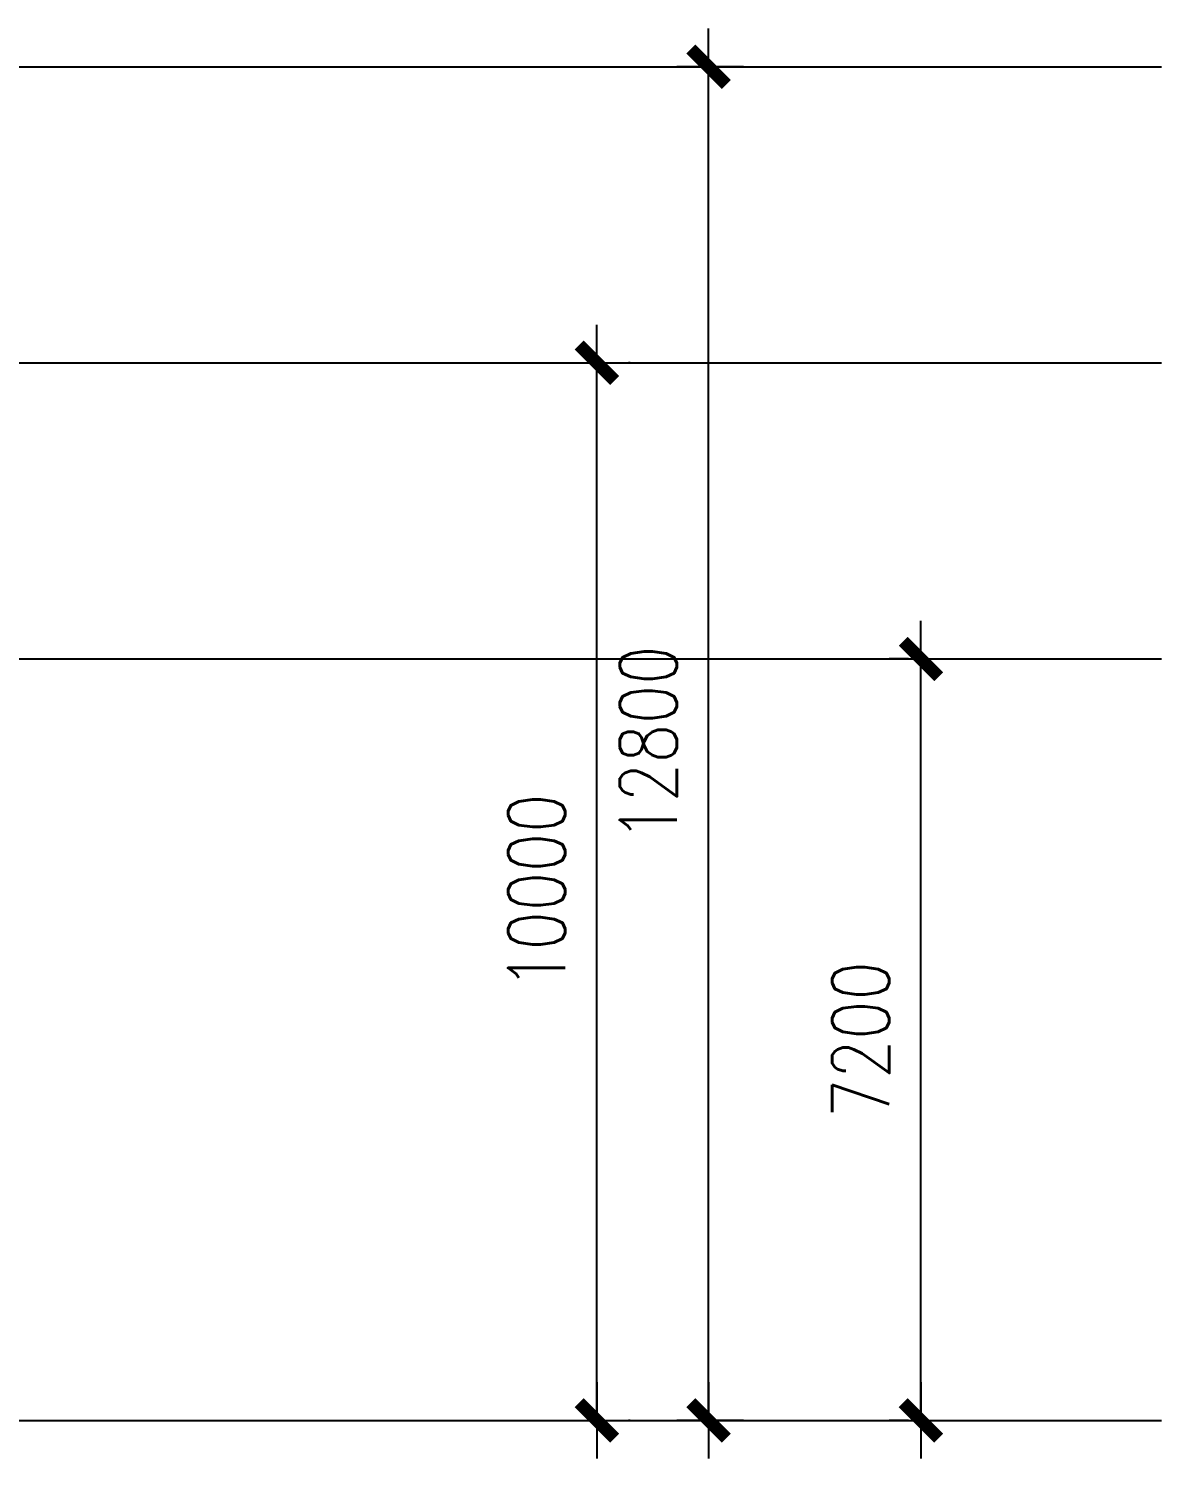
# Model space of a CAD drawing. Header units: millimetres. Extents: x -300006 to 582436, y -239689 to 0.
# Drawn here: x -63390 to -52679, y -222276 to -208756 of the extents above; entities that cross this region are included whole.
import ezdxf

# ---------------------------------------------------------------- set-up
doc = ezdxf.new("R2010")
doc.units = ezdxf.units.MM
doc.styles.add('DIM_FONT', font='SIMPLEX.shx', dxfattribs={"width": 0.8})
doc.dimstyles.new('WGH', dxfattribs={"dimscale": 1.2, "dimtxt": 450, "dimasz": 2, "dimexe": 250, "dimexo": 300, "dimgap": 250, "dimtad": 1, "dimdec": 0, "dimzin": 0, "dimdsep": 46, "dimtxsty": 'DIM_FONT', "dimblk1": '_DIMX', "dimblk2": '_DIMX', "dimsah": 1, "dimcen": 0.09, "dimclrd": 3, "dimclre": 3, "dimclrt": 7, "dimadec": 0, "dimazin": 0, "dimtfac": 1, "dimtdec": 0, "dimtix": 1, "dimtmove": 2, "dimatfit": 3, "dimldrblk": '_DIMX', "dimfxl": 250, "dimtolj": 1, "dimtzin": 0, "dimarcsym": 0})

# ---------------------------------------------------------------- blocks, each defined once
blk = doc.blocks.new('_DIMX')
blk.add_line((-150, 0), (150, 0))
at = {"const_width": 50}
blk.add_lwpolyline([(-70, -70), (70, 70)], dxfattribs=at)
blk = doc.blocks.new('*D436')
at = {"color": 3, "lineweight": -2, "transparency": 16777216}
for p, q in [((-58017, -221913), (-58017, -211918)), ((-57703, -211916), (-57717, -211916)), ((-57703, -221916), (-57717, -221916))]:
    blk.add_line(p, q, dxfattribs=at)
at = {"layer": 'Defpoints', "color": 0, "transparency": 16777216}
for p in [(-58063, -211916), (-58017, -211916), (-58063, -221916)]:
    blk.add_point(p, dxfattribs=at)
at = {"color": 3, "lineweight": -2, "transparency": 16777216, "xscale": 2.4, "yscale": 2.4, "zscale": 2.4}
for p, rotation in [((-58017, -211916), 90), ((-58017, -221916), 270)]:
    blk.add_blockref('_DIMX', p, dxfattribs=dict(at, rotation=rotation))
at = {"color": 7, "transparency": 16777216, "insert": (-58587, -216916), "char_height": 540, "attachment_point": 5, "rotation": 90, "style": 'DIM_FONT'}
blk.add_mtext('\\A1;10000', dxfattribs=at)
blk = doc.blocks.new('*D437')
at = {"color": 3, "lineweight": -2, "transparency": 16777216}
for p, q in [((-56631, -209116), (-57260, -209116)), ((-56960, -221913), (-56960, -209118)), ((-56631, -221916), (-57260, -221916))]:
    blk.add_line(p, q, dxfattribs=at)
at = {"layer": 'Defpoints', "color": 0, "transparency": 16777216}
for p in [(-56960, -209116), (-56271, -209116), (-56271, -221916)]:
    blk.add_point(p, dxfattribs=at)
at = {"color": 3, "lineweight": -2, "transparency": 16777216, "xscale": 2.4, "yscale": 2.4, "zscale": 2.4}
for p, rotation in [((-56960, -209116), 90), ((-56960, -221916), 270)]:
    blk.add_blockref('_DIMX', p, dxfattribs=dict(at, rotation=rotation))
at = {"color": 7, "transparency": 16777216, "insert": (-57530, -215516), "char_height": 540, "attachment_point": 5, "rotation": 90, "style": 'DIM_FONT'}
blk.add_mtext('\\A1;12800', dxfattribs=at)
blk = doc.blocks.new('*D482')
at = {"color": 3, "lineweight": -2, "transparency": 16777216}
for p, q in [((-55070, -214716), (-55253, -214716)), ((-54953, -221913), (-54953, -214718)), ((-55070, -221916), (-55253, -221916))]:
    blk.add_line(p, q, dxfattribs=at)
at = {"layer": 'Defpoints', "color": 0, "transparency": 16777216}
for p in [(-54953, -214716), (-54710, -214716), (-54710, -221916)]:
    blk.add_point(p, dxfattribs=at)
at = {"color": 3, "lineweight": -2, "transparency": 16777216, "xscale": 2.4, "yscale": 2.4, "zscale": 2.4}
for p, rotation in [((-54953, -214716), 90), ((-54953, -221916), 270)]:
    blk.add_blockref('_DIMX', p, dxfattribs=dict(at, rotation=rotation))
at = {"color": 7, "transparency": 16777216, "insert": (-55523, -218316), "char_height": 540, "attachment_point": 5, "rotation": 90, "style": 'DIM_FONT'}
blk.add_mtext('\\A1;7200', dxfattribs=at)

msp = doc.modelspace()

# ---------------------------------------------------------------- linework, layer by layer
at = {"color": 1}
for p, q in [((-113565.6, -209115.7), (-52679.5, -209115.7)), ((-113565.6, -211915.7), (-52679.5, -211915.7)), ((-113565.6, -214715.7), (-52679.5, -214715.7)), ((-113565.6, -221915.7), (-52679.5, -221915.7))]:
    msp.add_line(p, q, dxfattribs=at)

# ---------------------------------------------------------------- dimensions: what is measured, and where the dimension line sits
at = {"color": 0}
for base, p1, p2, picture, middle in [((-56959.8, -209115.7), (-56270.6, -221915.7), (-56270.6, -209115.7), '*D437', (-57529.8, -215515.7)), ((-58016.6, -211915.7), (-58062.6, -221915.7), (-58062.6, -211915.7), '*D436', (-58586.6, -216915.7)), ((-54953.2, -214715.7), (-54710.4, -221915.7), (-54710.4, -214715.7), '*D482', (-55523.2, -218315.7))]:
    dim = msp.add_linear_dim(base=base, p1=p1, p2=p2, angle=90, dimstyle='WGH', dxfattribs=at)
    dim.commit()
    dim.dimension.update_dxf_attribs({"geometry": picture, "text_midpoint": middle})

doc.saveas('drawing.dxf')
